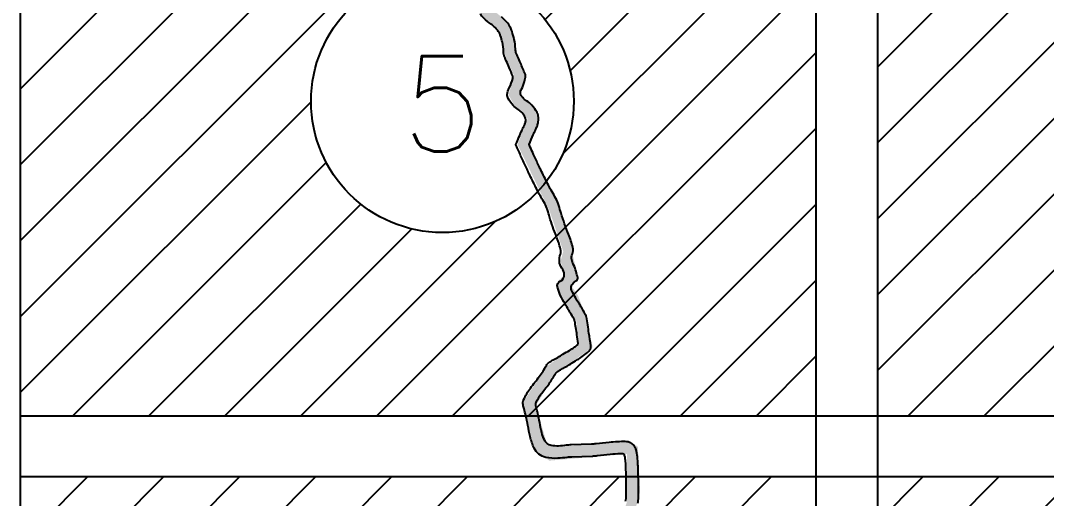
# Model space of a CAD drawing. Header units: metres. Extents: x 511779 to 512620, y 196282 to 196876.
# Drawn here: x 512505.33 to 512529.22, y 196407.67 to 196418.81 of the extents above; entities that cross this region are included whole.
import ezdxf
from ezdxf.enums import TextEntityAlignment as Align

# ---------------------------------------------------------------- set-up
doc = ezdxf.new("R2010")
doc.units = ezdxf.units.M
doc.header["$MEASUREMENT"] = 0
doc.layers.get('0').update_dxf_attribs({"linetype": 'CONTINUOUS'})
doc.layers.add('KOP', color=7, linetype='CONTINUOUS')
doc.layers.add('sungai', color=45, linetype='CONTINUOUS')
doc.styles.get("Standard").update_dxf_attribs({"font": 'Simplex.shx'})

msp = doc.modelspace()

# ---------------------------------------------------------------- hatches: boundary and pattern name
at = {"layer": 'KOP', "ltscale": 0.5}
h = msp.add_hatch(dxfattribs=at)
h.set_pattern_fill('ANSI31', color=1, scale=10, style=0)
h.set_pattern_definition([(45, (71.4876, 0), (-0.8838834765, 0.8838834765), [])])
edge = h.paths.add_edge_path(flags=16)
edge.add_arc((512532.423, 196433.478), 3.057, 0, 360)
h.paths.add_polyline_path([(512523.858, 196440.95), (512543.808, 196440.95), (512543.808, 196423.85), (512523.858, 196423.85)])
h.paths.add_polyline_path([(512542.383, 196440.95), (512562.333, 196440.95), (512562.333, 196423.85), (512542.383, 196423.85)])
edge = h.paths.add_edge_path(flags=16)
edge.add_arc((512551.955, 196433.478), 3.057, 0, 360)
h.paths.add_polyline_path([(512560.908, 196440.95), (512580.858, 196440.95), (512580.858, 196423.85), (512560.908, 196423.85)])
edge = h.paths.add_edge_path(flags=16)
edge.add_arc((512570.126, 196433.478), 3.057, 0, 360)
h.paths.add_polyline_path([(512579.433, 196425.275), (512599.383, 196425.275), (512599.383, 196408.175), (512579.433, 196408.175)])
edge = h.paths.add_edge_path(flags=16)
edge.add_arc((512589.144, 196417.665), 3.057, 0, 360)
h.paths.add_polyline_path([(512560.908, 196425.275), (512580.858, 196425.275), (512580.858, 196408.175), (512560.908, 196408.175)])
h.paths.add_polyline_path([(512542.383, 196425.275), (512562.333, 196425.275), (512562.333, 196408.175), (512542.383, 196408.175)])
h.paths.add_polyline_path([(512523.858, 196425.275), (512543.808, 196425.275), (512543.808, 196408.175), (512523.858, 196408.175)])
h.paths.add_polyline_path([(512505.333, 196425.275), (512525.283, 196425.275), (512525.283, 196408.175), (512505.333, 196408.175)])
h.paths.add_polyline_path([(512523.858, 196409.6), (512543.808, 196409.6), (512543.808, 196392.5), (512523.858, 196392.5)])
h.paths.add_polyline_path([(512505.333, 196409.6), (512525.283, 196409.6), (512525.283, 196392.5), (512505.333, 196392.5)])
h.paths.add_polyline_path([(512542.383, 196409.6), (512562.333, 196409.6), (512562.333, 196392.5), (512542.383, 196392.5)])
h.paths.add_polyline_path([(512560.908, 196409.6), (512580.858, 196409.6), (512580.858, 196392.5), (512560.908, 196392.5)])
h.paths.add_polyline_path([(512579.433, 196409.6), (512599.383, 196409.6), (512599.383, 196392.5), (512579.433, 196392.5)])
h.paths.add_polyline_path([(512597.958, 196393.925), (512617.908, 196393.925), (512617.908, 196376.825), (512597.958, 196376.825)])
h.paths.add_polyline_path([(512579.433, 196393.925), (512599.383, 196393.925), (512599.383, 196376.825), (512579.433, 196376.825)])
h.paths.add_polyline_path([(512560.908, 196393.925), (512580.858, 196393.925), (512580.858, 196376.825), (512560.908, 196376.825)])
h.paths.add_polyline_path([(512542.383, 196393.925), (512562.333, 196393.925), (512562.333, 196376.825), (512542.383, 196376.825)])
h.paths.add_polyline_path([(512523.858, 196393.925), (512543.808, 196393.925), (512543.808, 196376.825), (512523.858, 196376.825)])
edge = h.paths.add_edge_path(flags=16)
edge.add_arc((512571.015, 196385.187), 3.057, 0, 360)
edge = h.paths.add_edge_path(flags=16)
edge.add_arc((512551.79, 196384.481), 3.057, 0, 360)
edge = h.paths.add_edge_path(flags=16)
edge.add_arc((512532.988, 196384.481), 3.057, 0, 360)
edge = h.paths.add_edge_path(flags=16)
edge.add_arc((512533.899, 196400.421), 3.057, 0, 360)
edge = h.paths.add_edge_path(flags=16)
edge.add_arc((512514.397, 196399.691), 3.057, 0, 360)
edge = h.paths.add_edge_path(flags=16)
edge.add_arc((512515.155, 196416.926), 3.057, 0, 360)
edge = h.paths.add_edge_path(flags=16)
edge.add_arc((512533.571, 196417.021), 3.057, 0, 360)
edge = h.paths.add_edge_path(flags=16)
edge.add_arc((512552.148, 196417.106), 3.057, 0, 360)
edge = h.paths.add_edge_path(flags=16)
edge.add_arc((512552.949, 196400.556), 3.057, 0, 360)
edge = h.paths.add_edge_path(flags=16)
edge.add_arc((512570.351, 196400.556), 3.057, 0, 360)
edge = h.paths.add_edge_path(flags=16)
edge.add_arc((512570.294, 196416.853), 3.057, 0, 360)
edge = h.paths.add_edge_path(flags=16)
edge.add_arc((512589.265, 196401.204), 3.057, 0, 360)
edge = h.paths.add_edge_path(flags=16)
edge.add_arc((512589.798, 196384.821), 3.057, 0, 360)
edge = h.paths.add_edge_path(flags=16)
edge.add_arc((512608.213, 196384.944), 3.057, 0, 360)
at = {"layer": 'sungai', "ltscale": 30}
for points in [[(512515.507, 196419.381), (512515.479, 196419.377), (512515.525, 196419.252), (512515.642, 196419.145), (512515.81, 196419.149), (512516.146, 196418.856), (512516.465, 196418.563), (512516.513, 196418.907), (512516.353, 196419.032), (512516.004, 196419.393), (512515.819, 196419.411)], [(512516.125, 196418.914), (512516.459, 196418.581), (512516.472, 196418.53, -0.010996), (512516.481, 196418.514, -0.041744), (512516.509, 196418.448, -0.019582), (512516.551, 196418.3, -0.038448), (512516.575, 196418.149), (512516.579, 196418.133), (512516.867, 196418.168), (512516.845, 196418.418), (512516.732, 196418.658, 0.023244), (512516.705, 196418.705), (512516.563, 196418.871), (512516.398, 196418.986), (512516.382, 196419.004, -0.077045), (512516.206, 196419.197), (512516.043, 196419.376, 0.000786), (512516.041, 196419.377), (512515.979, 196419.406), (512515.835, 196419.406), (512515.819, 196419.413, -0.03321), (512515.798, 196419.419), (512515.507, 196419.381), (512515.611, 196419.184), (512515.819, 196419.166)], [(512516.883, 196418.022, -0.001467), (512516.878, 196418.034), (512516.867, 196418.168), (512516.579, 196418.133), (512516.614, 196418.001), (512516.822, 196417.524), (512516.727, 196417.187), (512517.011, 196417.195), (512517.092, 196417.519)], [(512517.024, 196417.015, -0.039821), (512516.982, 196417.079), (512516.982, 196417.079), (512517.011, 196417.195), (512516.727, 196417.187), (512516.695, 196417.074), (512516.85, 196416.798), (512517.049, 196416.605, 0.023975), (512517.012, 196416.655), (512517.012, 196416.655, -0.023976), (512517.049, 196416.605), (512517.138, 196416.519), (512516.904, 196415.915), (512516.915, 196415.893), (512517.176, 196415.918), (512517.177, 196415.921, -0.0062), (512517.233, 196416.06), (512517.383, 196416.427), (512517.39, 196416.547), (512517.358, 196416.664), (512517.237, 196416.836)], [(512517.652, 196414.367), (512517.969, 196413.434), (512518.18, 196413.376), (512518.192, 196413.517), (512517.851, 196414.548), (512517.178, 196415.918), (512516.915, 196415.893)], [(512518.271, 196411.812), (512518.311, 196411.309, -0.000729), (512518.314, 196411.288), (512518.314, 196411.288, 0.000729), (512518.311, 196411.309), (512518.315, 196411.267), (512518.119, 196411.129, 0.000758), (512518.148, 196411.147), (512518.148, 196411.147), (512518.148, 196411.147), (512518.148, 196411.147), (512518.148, 196411.147), (512518.148, 196411.147), (512518.148, 196411.147), (512518.148, 196411.147, -0.000758), (512518.119, 196411.129), (512517.573, 196410.745), (512517.529, 196410.677), (512517.891, 196410.664), (512518.653, 196411.198), (512518.472, 196411.976), (512518.164, 196412.627), (512518.327, 196412.79), (512518.18, 196413.376), (512517.969, 196413.434), (512517.904, 196413.195), (512518.013, 196412.89), (512517.838, 196412.737), (512517.836, 196412.589, 0.028014), (512517.884, 196412.449)], [(512518.148, 196411.147), (512517.895, 196410.668), (512518.653, 196411.198), (512518.472, 196411.976), (512518.311, 196412.405), (512518.158, 196412.624), (512518.327, 196412.79), (512518.18, 196413.376), (512517.969, 196413.434), (512517.904, 196413.195), (512518.013, 196412.89), (512517.838, 196412.737), (512517.835, 196412.531), (512518.271, 196411.812), (512518.315, 196411.267)], [(512519.453, 196408.709), (512519.453, 196408.121), (512519.453, 196407.598), (512519.311, 196407.174), (512519.577, 196407.166), (512519.758, 196407.834), (512519.704, 196408.883), (512519.541, 196408.992), (512518.925, 196408.956), (512517.838, 196408.883), (512517.585, 196408.956), (512517.331, 196409.842), (512517.802, 196410.601), (512517.891, 196410.664), (512517.529, 196410.677), (512517.006, 196409.873), (512517.311, 196408.806), (512517.642, 196408.556)]]:
    msp.add_hatch(color=43, dxfattribs=at).paths.add_polyline_path(points)

# ---------------------------------------------------------------- linework, layer by layer
at = {"color": 5, "linetype": 'Continuous', "lineweight": -3}
for points in [[(512505.333, 196425.275), (512525.283, 196425.275), (512525.283, 196408.175), (512505.333, 196408.175)], [(512523.858, 196425.275), (512543.808, 196425.275), (512543.808, 196408.175), (512523.858, 196408.175)], [(512505.333, 196409.6), (512525.283, 196409.6), (512525.283, 196392.5), (512505.333, 196392.5)], [(512523.858, 196409.6), (512543.808, 196409.6), (512543.808, 196392.5), (512523.858, 196392.5)]]:
    msp.add_lwpolyline(points, close=True, dxfattribs=at)
at = {"color": 5, "ltscale": 30}
msp.add_circle((512515.155, 196416.926), 3.057, dxfattribs=at)
at = {"layer": 'sungai', "color": 43, "ltscale": 30}
for points in [[(512519.421, 196407.615, 0.057552), (512519.435, 196407.734, 0.001795), (512519.436, 196407.833, 0.002528), (512519.435, 196407.902, 0.001714), (512519.432, 196408.18, 0.00221), (512519.427, 196408.395, 0.011397), (512519.424, 196408.466, 0.006222), (512519.413, 196408.595, 0.047933), (512519.397, 196408.677, 0.14233), (512519.381, 196408.701, 0.072154), (512519.37, 196408.708, 0.0648), (512519.356, 196408.713, 0.054006), (512519.301, 196408.716, 0.012091), (512519.058, 196408.699, 0.008983), (512518.761, 196408.666, -0.023505), (512518.647, 196408.656), (512518.399, 196408.647), (512518.167, 196408.639, 0.019904), (512518.055, 196408.631, -0.010424), (512517.841, 196408.61, -0.073979), (512517.559, 196408.631, -0.120431), (512517.402, 196408.709, -0.101704), (512517.294, 196408.847, -0.061475), (512517.197, 196409.118, -0.007281), (512517.145, 196409.374, 0.008238), (512517.097, 196409.6, 0.015247), (512517.055, 196409.762, -0.025375), (512517.032, 196409.86, -0.151474), (512517.046, 196409.975, -0.054768), (512517.205, 196410.246, -0.005839), (512517.31, 196410.384, 0.006221), (512517.409, 196410.514, 0.031155), (512517.577, 196410.775, -0.10976), (512517.637, 196410.841, -0.028885), (512517.718, 196410.893, 0.009878), (512517.961, 196411.033, 0.000226), (512518.112, 196411.125, 0.000941), (512518.148, 196411.147, 0.015036), (512518.215, 196411.191, 0.014176), (512518.284, 196411.242, 0.044202), (512518.307, 196411.264, 0.108158), (512518.313, 196411.275, 0.105127), (512518.314, 196411.288, 0.006655), (512518.287, 196411.487, 0.004881), (512518.235, 196411.807, 0.060183), (512518.228, 196411.832, 0.02545), (512518.211, 196411.865, 0.006156), (512518.135, 196411.998, 0.004447), (512518.092, 196412.069, -0.002315), (512518.009, 196412.205, -0.030582), (512517.9, 196412.412, -0.036951), (512517.834, 196412.595, -0.371344), (512517.9, 196412.737, 0.315163), (512517.992, 196412.89, 0.146087), (512517.934, 196413.043, -0.150316), (512517.878, 196413.192, -0.09239), (512517.901, 196413.366, 0.140368), (512517.905, 196413.483, 0.034158), (512517.808, 196413.78, -0.022318), (512517.649, 196414.232, -0.005756), (512517.602, 196414.396, 0.021671), (512517.588, 196414.439, 0.050471), (512517.516, 196414.584, -0.024099), (512517.352, 196414.878, -0.000877), (512517.189, 196415.206, -0.006607), (512517.168, 196415.249, -0.000342), (512517.141, 196415.31, 0.00008), (512517.022, 196415.568, 0.001925), (512516.901, 196415.828, -0.007018), (512516.869, 196415.899, -0.19897), (512516.868, 196415.92, -0.011215), (512517.01, 196416.257, -0.006274), (512517.061, 196416.369, 0.014772), (512517.082, 196416.416, 0.056755), (512517.091, 196416.449, 0.038798), (512517.095, 196416.498, 0.12341), (512517.083, 196416.548, 0.049663), (512517.012, 196416.655, 0.084919), (512516.918, 196416.736, -0.06902), (512516.8, 196416.832, -0.062393), (512516.686, 196416.992, -0.134608), (512516.664, 196417.081, -0.121366), (512516.709, 196417.238, 0.082796), (512516.791, 196417.46, 0.002484), (512516.798, 196417.499, 0.073635), (512516.798, 196417.5, 0.068888), (512516.795, 196417.512, 0.003821), (512516.711, 196417.71, 0.005947), (512516.642, 196417.865, -0.010432), (512516.604, 196417.954, -0.093967), (512516.578, 196418.082, 0.055387), (512516.551, 196418.3, 0.019582), (512516.509, 196418.448, 0.041744), (512516.481, 196418.514, 0.057337), (512516.428, 196418.593, 0.0412), (512516.334, 196418.686, 0.021707), (512516.285, 196418.724, -0.013225), (512516.202, 196418.784, -0.080462), (512516.038, 196418.962, 0.085697)], [(512519.702, 196407.566, 0.05744), (512519.719, 196407.7, 0.001907), (512519.719, 196407.82, 0.002703), (512519.719, 196407.905, 0.001539), (512519.715, 196408.185, 0.001937), (512519.71, 196408.407, 0.01167), (512519.708, 196408.459, 0.003225), (512519.693, 196408.646, 0.050938), (512519.663, 196408.805, 0.075391), (512519.616, 196408.905, 0.139048), (512519.54, 196408.97, 0.105846), (512519.412, 196408.999, 0.01321), (512519.229, 196408.995, 0.012534), (512519.037, 196408.982, 0.007933), (512518.733, 196408.948, -0.022897), (512518.627, 196408.939), (512518.388, 196408.931), (512518.15, 196408.922, 0.021278), (512518.038, 196408.913, -0.01338), (512517.86, 196408.897, -0.072388), (512517.69, 196408.91, -0.118248), (512517.595, 196408.956, -0.103878), (512517.529, 196409.039, -0.059897), (512517.467, 196409.212, -0.010115), (512517.42, 196409.441, 0.010395), (512517.374, 196409.663, 0.013367), (512517.346, 196409.772, -0.023643), (512517.331, 196409.833, -0.152238), (512517.34, 196409.912, -0.053891), (512517.45, 196410.101, -0.007228), (512517.542, 196410.221, 0.006882), (512517.638, 196410.348, 0.030799), (512517.783, 196410.572, -0.109938), (512517.834, 196410.629, -0.028362), (512517.902, 196410.672, 0.00969), (512518.107, 196410.79, 0.000276), (512518.252, 196410.879, 0.000794), (512518.303, 196410.91, 0.015183), (512518.343, 196410.936, 0.004598), (512518.473, 196411.029, 0.053803), (512518.589, 196411.134, 0.162663), (512518.61, 196411.182, 0.051275), (512518.609, 196411.227, 0.007586), (512518.567, 196411.528, 0.00395), (512518.506, 196411.903, 0.058268), (512518.499, 196411.928, 0.027359), (512518.478, 196411.971, 0.006725), (512518.38, 196412.141, 0.004018), (512518.33, 196412.222, -0.002833), (512518.26, 196412.337, -0.030202), (512518.168, 196412.513, -0.08296), (512518.149, 196412.584, -0.146353), (512518.158, 196412.624, -0.055225), (512518.218, 196412.712, -0.134184), (512518.276, 196412.751, 0.252554), (512518.303, 196412.78, 0.111365), (512518.304, 196412.813, 0.023925), (512518.269, 196412.959, 0.043708), (512518.209, 196413.113, -0.05807), (512518.166, 196413.231, -0.161384), (512518.18, 196413.376, 0.164828), (512518.192, 196413.517, 0.035996), (512518.092, 196413.829, -0.022702), (512517.919, 196414.318, -0.005954), (512517.867, 196414.5, 0.02247), (512517.851, 196414.548, 0.04973), (512517.776, 196414.701, -0.024053), (512517.604, 196415.008, -0.000824), (512517.444, 196415.331, -0.006605), (512517.424, 196415.371, -0.000359), (512517.392, 196415.441, 0.000101), (512517.279, 196415.687, 0.001909), (512517.198, 196415.861, -0.00703), (512517.177, 196415.908, -0.198947), (512517.177, 196415.921, -0.010108), (512517.271, 196416.146, -0.006869), (512517.319, 196416.253, 0.00898), (512517.356, 196416.334, 0.062054), (512517.383, 196416.427, 0.050323), (512517.39, 196416.547, 0.111748), (512517.358, 196416.664, 0.063905), (512517.237, 196416.836, 0.074342), (512517.115, 196416.935, -0.095398), (512517.024, 196417.015, -0.039821), (512516.982, 196417.079, -0.098185), (512516.972, 196417.109, -0.162741), (512516.994, 196417.206, 0.080424), (512517.066, 196417.39, 0.009459), (512517.092, 196417.519, 0.105481), (512517.092, 196417.531, 0.037207), (512517.081, 196417.563, 0.004406), (512516.972, 196417.821, 0.004673), (512516.91, 196417.962, -0.009203), (512516.878, 196418.034, -0.091578), (512516.854, 196418.149, 0.049007), (512516.827, 196418.366, 0.023037), (512516.776, 196418.554, 0.041131), (512516.733, 196418.656, 0.057951), (512516.657, 196418.769, 0.043953), (512516.529, 196418.894, 0.017764)]]:
    msp.add_lwpolyline(points, format="xyb", dxfattribs=at)

# ---------------------------------------------------------------- texts
at = {"color": 5, "ltscale": 30}
msp.add_text('5', height=2.228, dxfattribs=at).set_placement((512515.155, 196415.753), align=Align.CENTER)

doc.saveas('drawing.dxf')
